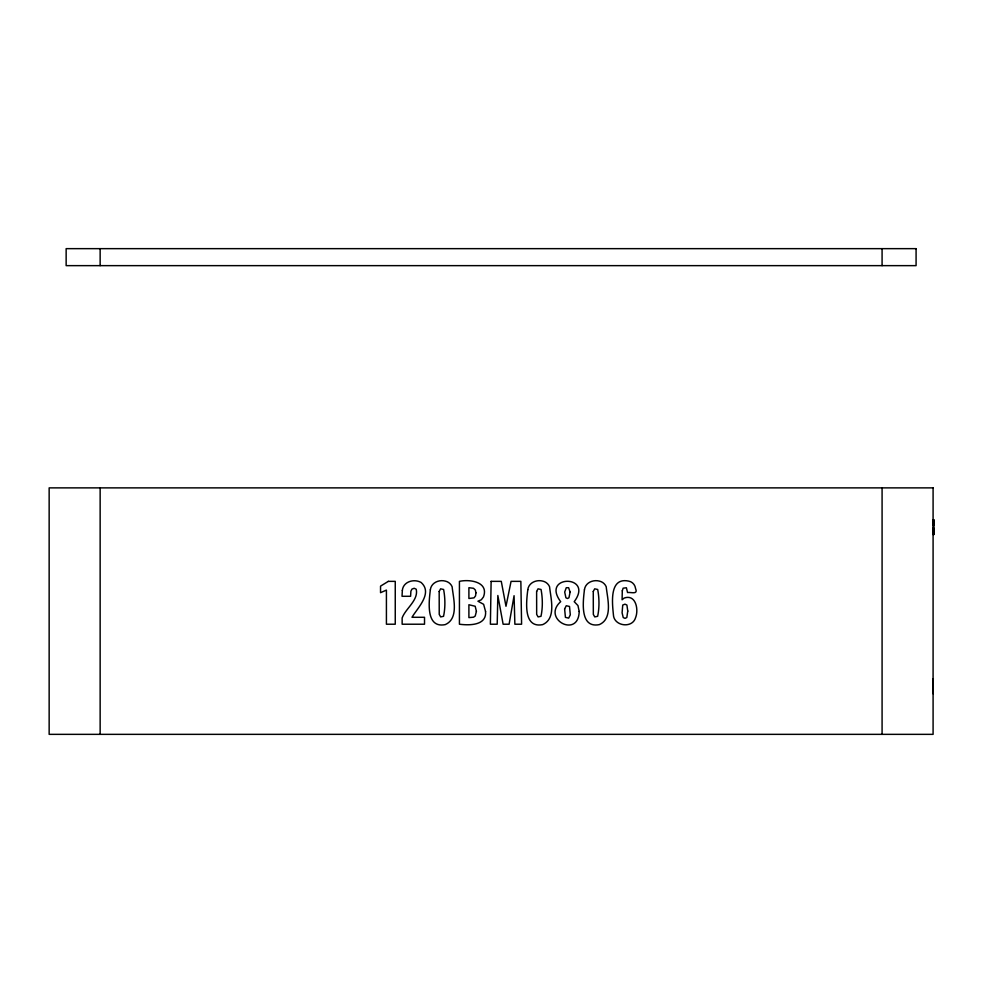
<?xml version="1.0" encoding="UTF-8"?>
<svg xmlns="http://www.w3.org/2000/svg" width="983" height="983" viewBox="0 0 983 983"><rect width="100%" height="100%" fill="white"/><g stroke="black" fill="none" stroke-linecap="round" stroke-linejoin="round"><path stroke-width="1.47" d="M933.088 519.774L933.85 519.774L933.85 534.617L933.088 534.617M933.088 519.97L933.85 519.97M933.088 520.302L933.85 520.363M933.088 520.929L933.85 520.929M933.088 521.076L933.85 521.076M933.088 521.776L933.85 521.776M933.85 522.022L933.088 522.034L933.85 522.145M933.088 522.342L933.85 522.342M933.088 522.784L933.85 522.784M933.088 522.931L933.85 522.956M933.088 523.214L933.85 523.214M933.088 523.804L933.85 523.816M933.088 523.951L933.85 523.951M933.088 524.603L933.85 524.603M933.088 525.192L933.85 525.192M933.088 525.733L933.85 525.733M933.088 527.932L933.85 527.932M933.088 529.075L933.85 529.075M933.088 529.456L933.85 529.456M933.088 529.812L933.85 529.776M933.088 530.329L933.85 530.329M933.088 530.587L933.85 530.587M933.088 531.176L933.85 531.176M933.088 531.361L933.85 531.422M933.088 532.098L933.85 532.11M933.088 532.245L933.85 532.294L933.088 532.344M933.088 533.302L933.85 533.302M933.088 533.388L933.85 533.388M933.088 534.015L933.85 534.052M933.088 534.408L933.85 534.408M933.088 678.897L933.088 693.728M882.083 248.65L882.083 265.643M882.083 487.875L882.083 734.35M100.143 248.65L100.143 265.643M100.143 487.875L100.143 734.35M491.119 581.358L490.382 624.217L497.201 624.217L497.84 595.489L503.124 624.217L509.108 624.217L514.072 595.698L514.871 624.217L521.592 624.217L520.855 581.358L511.062 581.358L505.987 606.278L501.281 581.358L491.119 581.358M622.3 590.783L622.092 599.777L624.156 598.057C635.854 593.867 638.852 609.583 635.583 617.631C632.45 628.801 613.736 626.269 613.404 614.621C612.262 603.132 609.104 576.947 628.592 581.1C632.302 581.69 635.116 584.762 635.546 588.473C638.397 594.948 631.074 591.987 627.547 592.528L626.392 587.76L623.124 588.19L622.3 590.783M627.756 611.094L626.822 617.521L625.053 618.344L623.234 617.57L622.092 612.839L622.731 605.086L624.955 604.164L626.908 605.036L627.756 611.094M439.18 591.496L439.229 614.4L440.667 616.919L443.542 616.304C445.397 607.764 445.238 598.057 443.603 589.481L440.593 588.829L439.18 591.496M536.62 591.496L536.669 614.4L538.106 616.919L540.982 616.304C542.837 607.764 542.677 598.057 541.043 589.481L538.033 588.829L536.62 591.496M593.265 591.496L593.327 614.4L594.764 616.919L597.639 616.304C599.483 607.764 599.323 598.057 597.689 589.481L594.678 588.829L593.265 591.496M579.196 611.463C578.52 638.975 541.277 618.946 560.679 601.682C540.38 574.502 594.432 574.49 574.219 601.682L577.955 605.565L579.196 611.463M564.623 608.956L565.422 617.361L568.678 618.135L570.312 614.83L569.513 606.462L566.257 605.737L564.623 608.956M485.565 611.524C486.806 625.741 469.051 625.483 459.43 624.217L459.43 581.358C469.862 579.036 489.104 581.875 483.476 596.939L481.314 599.777L477.947 601.203L483.624 604.324L485.565 611.524M570.103 592.098L568.936 597.787L567.449 598.5L565.913 597.787L564.697 592.049L566.282 587.711L568.616 587.711L570.103 592.098M402.342 590.402L402.035 596.288L410.599 596.288L410.894 591.201L411.975 589.087L414.199 588.289L416.214 589.198C418.77 600.22 405.475 608.526 402.145 617.975L402.145 624.217L424.521 624.217L424.521 617.287L411.975 617.287C417.591 607.875 433.061 593.105 421.105 582.464C414.126 578.52 403.177 581.494 402.342 590.402M430.345 589.8C428.969 601.338 425.479 628.555 445.225 624.623C459.061 618.577 453.372 598.61 452.119 586.728A9.609 9.609 0 0 0 445.373 581.125C439.008 579.38 431.168 582.673 430.345 589.8M527.785 589.8C526.409 601.338 522.919 628.555 542.665 624.623C556.501 618.577 550.812 598.61 549.558 586.728A9.609 9.609 0 0 0 542.813 581.125C536.448 579.38 528.608 582.673 527.785 589.8M584.43 589.8C583.054 601.338 579.565 628.555 599.311 624.623C613.146 618.577 607.457 598.61 606.204 586.728A9.609 9.609 0 0 0 599.47 581.125C593.093 579.38 585.266 582.673 584.43 589.8M476.411 611.365L475.231 616.009L473.548 617.201L468.903 617.607L468.903 604.742L475.182 606.265L476.411 611.365M475.944 592.847L475.539 595.907L474.039 597.848L468.903 598.5L468.903 587.711L473.536 588.289L475.33 590.009L475.944 592.847M388.322 581.358L380.544 586.126L380.544 592.688L386.417 590.095L386.417 624.217L395.252 624.217L395.252 581.358L388.322 581.358M916.082 248.65L66.144 248.65L66.144 265.643L916.082 265.643L916.082 248.65M933.088 487.875L49.15 487.875L49.15 734.35L933.088 734.35L933.088 487.875"/></g></svg>
